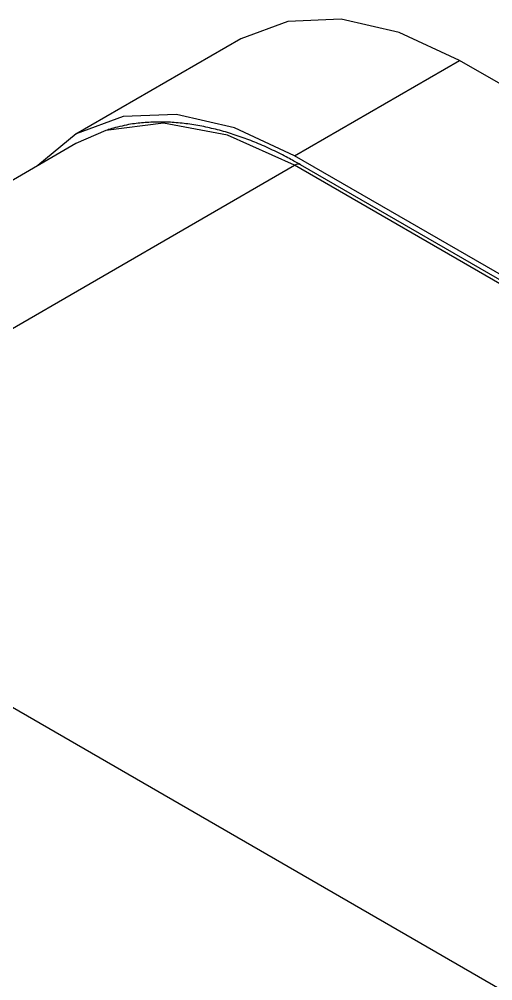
# Model space of a CAD drawing. Extents: x 2.69 to 8.09, y 2.38 to 7.06.
# Drawn here: x 7.3547 to 7.5146, y 6.7363 to 7.0606 of the extents above; entities that cross this region are included whole.
import ezdxf

# ---------------------------------------------------------------- set-up
doc = ezdxf.new("R2010")
doc.units = 0
doc.header["$LTSCALE"] = 0.5
doc.layers.add('TANGENT_LINES', color=7, linetype='CONTINUOUS')
doc.layers.add('VISIBLE', color=7, linetype='CONTINUOUS')

msp = doc.modelspace()

# ---------------------------------------------------------------- linework, layer by layer
at = {"layer": 'TANGENT_LINES'}
for p, q in [((7.44768, 7.01454), (7.50336, 7.04668)), ((7.24167, 6.89238), (7.44768, 7.01132)), ((7.61386, 6.91538), (7.44768, 7.01132))]:
    msp.add_line(p, q, dxfattribs=at)
for points in [[(7.44768, 7.01132), (7.42502, 7.02153), (7.40344, 7.02551), (7.38397, 7.02306)], [(7.44965, 7.01152), (7.44923, 7.01167), (7.44874, 7.01169), (7.44822, 7.01157), (7.44768, 7.01132)]]:
    msp.add_lwpolyline(points, dxfattribs=at)
at = {"layer": 'VISIBLE'}
for p, q in [((7.42954, 7.05399), (7.37386, 7.02185)), ((7.99054, 6.76541), (7.50336, 7.04668)), ((7.38397, 7.02306), (7.37386, 7.01863)), ((7.37386, 7.01863), (7.16785, 6.8997)), ((7.61664, 6.91698), (7.44768, 7.01454)), ((7.61501, 6.91604), (7.44965, 7.01152)), ((7.72885, 6.61111), (7.24167, 6.89238))]:
    msp.add_line(p, q, dxfattribs=at)
for points in [[(7.50336, 7.04668), (7.48299, 7.05612), (7.46341, 7.06057), (7.44536, 7.05985), (7.42954, 7.05399)], [(7.44768, 7.01454), (7.42735, 7.02397), (7.4078, 7.02842), (7.38978, 7.02773), (7.37397, 7.02191), (7.36098, 7.0112)], [(7.44965, 7.01152), (7.44922, 7.01176), (7.4488, 7.012), (7.44836, 7.01225), (7.44791, 7.0125), (7.44745, 7.01276), (7.44697, 7.01302), (7.44647, 7.0133), (7.44595, 7.01358), (7.44539, 7.01387), (7.4448, 7.01418), (7.4442, 7.0145), (7.44357, 7.01482), (7.44292, 7.01514), (7.44226, 7.01547), (7.44158, 7.01581), (7.4409, 7.01614), (7.44022, 7.01646), (7.43953, 7.01679), (7.43885, 7.01711), (7.43817, 7.01742), (7.4375, 7.01772), (7.43684, 7.01801), (7.43618, 7.0183), (7.43552, 7.01858), (7.43487, 7.01885), (7.43422, 7.01911), (7.43357, 7.01937), (7.43292, 7.01963), (7.43227, 7.01988), (7.43161, 7.02012), (7.43096, 7.02037), (7.4303, 7.02061), (7.42965, 7.02084), (7.42898, 7.02107), (7.42832, 7.0213), (7.42766, 7.02152), (7.42699, 7.02174), (7.42633, 7.02195), (7.42566, 7.02216), (7.425, 7.02236), (7.42433, 7.02256), (7.42366, 7.02275), (7.423, 7.02293), (7.42233, 7.02312), (7.42167, 7.02329), (7.421, 7.02346), (7.42034, 7.02362), (7.41967, 7.02378), (7.419, 7.02394), (7.41834, 7.02408), (7.41767, 7.02423), (7.41701, 7.02436), (7.41634, 7.02449), (7.41568, 7.02462), (7.41501, 7.02474), (7.41434, 7.02485), (7.41368, 7.02496), (7.41301, 7.02506), (7.41235, 7.02516), (7.41169, 7.02525), (7.41102, 7.02534), (7.41036, 7.02542), (7.4097, 7.02549), (7.40904, 7.02556), (7.40838, 7.02562), (7.40772, 7.02568), (7.40706, 7.02573), (7.40641, 7.02577), (7.40575, 7.02581), (7.40509, 7.02584), (7.40443, 7.02586), (7.40376, 7.02588), (7.4031, 7.02589), (7.40244, 7.02589), (7.40177, 7.02588), (7.40111, 7.02587), (7.40045, 7.02586), (7.3998, 7.02584), (7.39915, 7.02581), (7.3985, 7.02578), (7.39787, 7.02574), (7.39725, 7.0257), (7.39663, 7.02566), (7.39603, 7.02561), (7.39543, 7.02555), (7.39482, 7.02549), (7.39421, 7.02542), (7.3936, 7.02534), (7.39296, 7.02525), (7.39231, 7.02514), (7.39163, 7.02502), (7.39093, 7.02488), (7.39019, 7.02473), (7.38943, 7.02456), (7.38867, 7.02438), (7.38792, 7.0242), (7.38721, 7.02402), (7.38654, 7.02385), (7.38595, 7.02369), (7.38544, 7.02355), (7.38503, 7.02344), (7.38475, 7.02336), (7.38459, 7.02332), (7.3845, 7.02329)]]:
    msp.add_lwpolyline(points, dxfattribs=at)

doc.saveas('drawing.dxf')
